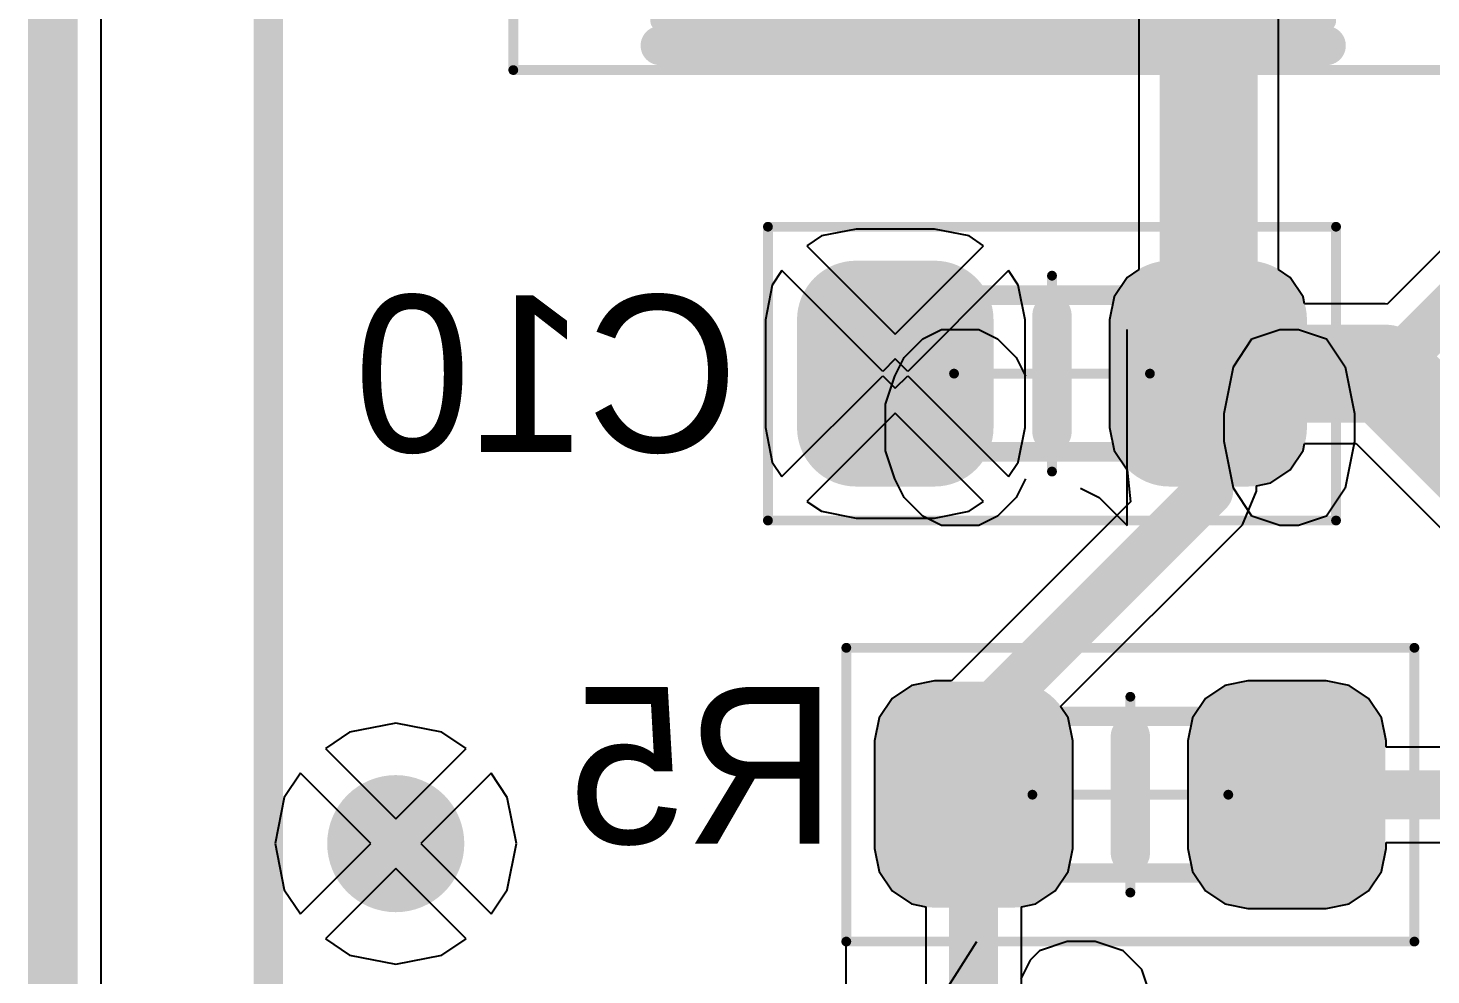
# Model space of a CAD drawing. Header units: millimetres. Extents: x 147.1 to 177.7, y 27.4 to 66.7.
# Drawn here: x 147.07 to 154.23, y 46.83 to 51.66 of the extents above; entities that cross this region are included whole.
import ezdxf

# ---------------------------------------------------------------- set-up
doc = ezdxf.new("R2010")
doc.units = ezdxf.units.MM
for name, color, linetype in [('BottomLayer', 5, 'Continuous'), ('BottomOverlay', 54, 'Continuous'), ('BottomPaste', 16, 'Continuous'), ('BottomSolder', 6, 'Continuous'), ('KeepOutLayer', 6, 'Continuous'), ('Mechanical1', 6, 'Continuous'), ('Mechanical15', 56, 'Continuous'), ('Mechanical6', 56, 'Continuous'), ('MultiLayer', 9, 'Continuous'), ('TopLayer', 1, 'Continuous'), ('TopOverlay', 2, 'Continuous'), ('ViaHoleLayer', 16, 'Continuous')]:
    doc.layers.add(name, color=color, linetype=linetype)

# ---------------------------------------------------------------- blocks, each defined once
blk = doc.blocks.new('A______104H_TDA0_R01_2')
at = {"layer": 'TopOverlay', "const_width": 0.15}
blk.add_lwpolyline([(0, 19.05), (0, 28.4)], dxfattribs=at)
blk = doc.blocks.new('RESC1608X45_0603__B_20')
at = {"layer": 'BottomLayer', "const_width": 0.2}
for points in [[(-1.1, 0.275, 1), (-0.9, 0.275, 1)], [(-0.7, 0.275, 1), (-0.5, 0.275, 1)], [(0.5, 0.275, 1), (0.7, 0.275, 1)], [(0.9, 0.275, 1), (1.1, 0.275, 1)], [(-1.1, -0.275, 1), (-0.9, -0.275, 1)], [(-0.7, -0.275, 1), (-0.5, -0.275, 1)], [(0.5, -0.275, 1), (0.7, -0.275, 1)], [(0.9, -0.275, 1), (1.1, -0.275, 1)]]:
    blk.add_lwpolyline(points, format="xyb", close=True, dxfattribs=at)
at = {"layer": 'BottomLayer'}
for points in [[(-1, 0.475), (-1, -0.475), (-0.6, 0.475), (-0.6, -0.475)], [(0.6, 0.475), (0.6, -0.475), (1, 0.475), (1, -0.475)], [(-1.2, 0.275), (-1.2, -0.275), (-0.4, 0.275), (-0.4, -0.275)], [(0.4, 0.275), (0.4, -0.275), (1.2, 0.275), (1.2, -0.275)]]:
    blk.add_solid(points, dxfattribs=at)
at = {"layer": 'BottomOverlay', "const_width": 0.2}
blk.add_lwpolyline([(0, 0.3), (0, -0.3)], dxfattribs=at)
at = {"layer": 'BottomOverlay', "const_width": 0.1}
for points in [[(-0.05, 0.3, 1), (0.05, 0.3, 1)], [(-0.05, -0.3, 1), (0.05, -0.3, 1)]]:
    blk.add_lwpolyline(points, format="xyb", close=True, dxfattribs=at)
at = {"layer": 'BottomPaste', "const_width": 0.175}
for points in [[(-1.0875, 0.275, 1), (-0.9125, 0.275, 1)], [(-0.6875, 0.275, 1), (-0.5125, 0.275, 1)], [(0.5125, 0.275, 1), (0.6875, 0.275, 1)], [(0.9125, 0.275, 1), (1.0875, 0.275, 1)], [(-1.0875, -0.275, 1), (-0.9125, -0.275, 1)], [(-0.6875, -0.275, 1), (-0.5125, -0.275, 1)], [(0.5125, -0.275, 1), (0.6875, -0.275, 1)], [(0.9125, -0.275, 1), (1.0875, -0.275, 1)]]:
    blk.add_lwpolyline(points, format="xyb", close=True, dxfattribs=at)
at = {"layer": 'BottomPaste'}
for points in [[(-1, 0.45), (-1, -0.45), (-0.6, 0.45), (-0.6, -0.45)], [(0.6, 0.45), (0.6, -0.45), (1, 0.45), (1, -0.45)], [(-1.175, 0.275), (-1.175, -0.275), (-0.425, 0.275), (-0.425, -0.275)], [(0.425, 0.275), (0.425, -0.275), (1.175, 0.275), (1.175, -0.275)]]:
    blk.add_solid(points, dxfattribs=at)
at = {"layer": 'BottomSolder', "const_width": 0.3016}
for points in [[(-1.1508, 0.275, 1), (-0.8492, 0.275, 1)], [(-0.7508, 0.275, 1), (-0.4492, 0.275, 1)], [(0.4492, 0.275, 1), (0.7508, 0.275, 1)], [(0.8492, 0.275, 1), (1.1508, 0.275, 1)], [(-1.1508, -0.275, 1), (-0.8492, -0.275, 1)], [(-0.7508, -0.275, 1), (-0.4492, -0.275, 1)], [(0.4492, -0.275, 1), (0.7508, -0.275, 1)], [(0.8492, -0.275, 1), (1.1508, -0.275, 1)]]:
    blk.add_lwpolyline(points, format="xyb", close=True, dxfattribs=at)
at = {"layer": 'BottomSolder'}
for points in [[(-1, 0.5766), (-1, -0.5766), (-0.6, 0.5766), (-0.6, -0.5766)], [(0.6, 0.5766), (0.6, -0.5766), (1, 0.5766), (1, -0.5766)], [(-1.3016, 0.275), (-1.3016, -0.275), (-0.2984, 0.275), (-0.2984, -0.275)], [(0.2984, 0.275), (0.2984, -0.275), (1.3016, 0.275), (1.3016, -0.275)]]:
    blk.add_solid(points, dxfattribs=at)
at = {"layer": 'Mechanical1', "const_width": 0.1}
for points in [[(0.8, 0.4), (-0.8, 0.4)], [(0.8, 0.4), (-0.8, 0.4)], [(-0.8, 0.4), (-0.8, -0.4)], [(-0.8, 0.4), (-0.8, -0.4)], [(0.8, 0.4), (0.8, -0.4)], [(0.8, 0.4), (0.8, -0.4)], [(0.8, -0.4), (-0.8, -0.4)], [(0.8, -0.4), (-0.8, -0.4)]]:
    blk.add_lwpolyline(points, dxfattribs=at)
at = {"layer": 'Mechanical1', "const_width": 0.05}
for points in [[(-0.825, 0.4, 1), (-0.775, 0.4, 1)], [(-0.825, 0.4, 1), (-0.775, 0.4, 1)], [(-0.825, 0.4, 1), (-0.775, 0.4, 1)], [(-0.825, 0.4, 1), (-0.775, 0.4, 1)], [(0.775, 0.4, 1), (0.825, 0.4, 1)], [(0.775, 0.4, 1), (0.825, 0.4, 1)], [(0.775, 0.4, 1), (0.825, 0.4, 1)], [(0.775, 0.4, 1), (0.825, 0.4, 1)], [(-0.825, -0.4, 1), (-0.775, -0.4, 1)], [(-0.825, -0.4, 1), (-0.775, -0.4, 1)], [(-0.825, -0.4, 1), (-0.775, -0.4, 1)], [(-0.825, -0.4, 1), (-0.775, -0.4, 1)], [(0.775, -0.4, 1), (0.825, -0.4, 1)], [(0.775, -0.4, 1), (0.825, -0.4, 1)], [(0.775, -0.4, 1), (0.825, -0.4, 1)], [(0.775, -0.4, 1), (0.825, -0.4, 1)]]:
    blk.add_lwpolyline(points, format="xyb", close=True, dxfattribs=at)
at = {"layer": 'Mechanical15', "const_width": 0.05}
for points in [[(1.45, 0.75), (-1.45, 0.75)], [(-1.45, 0.75), (-1.45, -0.75)], [(1.45, 0.75), (1.45, -0.75)], [(0, 0.5), (0, -0.5)], [(0.5, 0), (-0.5, 0)], [(1.45, -0.75), (-1.45, -0.75)]]:
    blk.add_lwpolyline(points, dxfattribs=at)
at = {"layer": 'Mechanical15', "const_width": 0.025}
for points in [[(-1.4625, 0.75, 1), (-1.4375, 0.75, 1)], [(-1.4625, 0.75, 1), (-1.4375, 0.75, 1)], [(1.4375, 0.75, 1), (1.4625, 0.75, 1)], [(1.4375, 0.75, 1), (1.4625, 0.75, 1)], [(-0.0125, 0.5, 1), (0.0125, 0.5, 1)], [(-0.5125, 0, 1), (-0.4875, 0, 1)], [(0.4875, 0, 1), (0.5125, 0, 1)], [(-0.0125, -0.5, 1), (0.0125, -0.5, 1)], [(-1.4625, -0.75, 1), (-1.4375, -0.75, 1)], [(-1.4625, -0.75, 1), (-1.4375, -0.75, 1)], [(1.4375, -0.75, 1), (1.4625, -0.75, 1)], [(1.4375, -0.75, 1), (1.4625, -0.75, 1)]]:
    blk.add_lwpolyline(points, format="xyb", close=True, dxfattribs=at)
at = {"layer": 'Mechanical6'}
for p, q in [((-0.0116, 1.7498), (0.4645, 1.7498)), ((0.4645, 1.7498), (0.5121, 1.3213)), ((1.0215, 1.7498), (0.8787, 1.7022)), ((1.45, 1.7498), (1.0215, 1.7498)), ((1.45, 1.7498), (1.45, 0.75)), ((0.8311, 1.6546), (0.7835, 1.5594)), ((0.8787, 1.7022), (0.8311, 1.6546)), ((0.7835, 1.5594), (0.7835, 1.4641)), ((0.7835, 1.4641), (0.8311, 1.3689)), ((0.036, 1.3689), (-0.0592, 1.2737)), ((0.1788, 1.4165), (0.036, 1.3689)), ((0.3217, 1.4165), (0.1788, 1.4165)), ((0.4645, 1.3689), (0.3217, 1.4165)), ((0.5121, 1.3213), (0.4645, 1.3689)), ((0.8311, 1.3689), (0.8787, 1.3213)), ((0.8787, 1.3213), (1.0215, 1.2737)), ((-0.0592, 1.2737), (-0.1068, 1.1309)), ((1.1167, 1.2737), (0.7835, 0.75)), ((1.0215, 1.2737), (1.45, 1.2737)), ((-0.1068, 1.1309), (-0.1068, 1.0357)), ((-0.1068, 1.0357), (-0.0592, 0.8928)), ((0.5121, 0.8452), (0.5597, 0.9404)), ((-0.0592, 0.8928), (0.036, 0.7976)), ((0.036, 0.7976), (0.1788, 0.75)), ((0.3217, 0.75), (0.4645, 0.7976)), ((0.4645, 0.7976), (0.5121, 0.8452)), ((0.1788, 0.75), (0.3217, 0.75))]:
    blk.add_line(p, q, dxfattribs=at)
blk = doc.blocks.new('CAPC1608X50_0603__B_27')
at = {"layer": 'BottomLayer', "const_width": 0.2}
for points in [[(-1.1, 0.275, 1), (-0.9, 0.275, 1)], [(-0.7, 0.275, 1), (-0.5, 0.275, 1)], [(0.5, 0.275, 1), (0.7, 0.275, 1)], [(0.9, 0.275, 1), (1.1, 0.275, 1)], [(-1.1, -0.275, 1), (-0.9, -0.275, 1)], [(-0.7, -0.275, 1), (-0.5, -0.275, 1)], [(0.5, -0.275, 1), (0.7, -0.275, 1)], [(0.9, -0.275, 1), (1.1, -0.275, 1)]]:
    blk.add_lwpolyline(points, format="xyb", close=True, dxfattribs=at)
at = {"layer": 'BottomLayer'}
for points in [[(-1, 0.475), (-1, -0.475), (-0.6, 0.475), (-0.6, -0.475)], [(0.6, 0.475), (0.6, -0.475), (1, 0.475), (1, -0.475)], [(-1.2, 0.275), (-1.2, -0.275), (-0.4, 0.275), (-0.4, -0.275)], [(0.4, 0.275), (0.4, -0.275), (1.2, 0.275), (1.2, -0.275)]]:
    blk.add_solid(points, dxfattribs=at)
at = {"layer": 'BottomOverlay', "const_width": 0.2}
blk.add_lwpolyline([(0, -0.3), (0, 0.3)], dxfattribs=at)
at = {"layer": 'BottomOverlay', "const_width": 0.1}
for points in [[(-0.05, 0.3, 1), (0.05, 0.3, 1)], [(-0.05, -0.3, 1), (0.05, -0.3, 1)]]:
    blk.add_lwpolyline(points, format="xyb", close=True, dxfattribs=at)
at = {"layer": 'BottomPaste', "const_width": 0.175}
for points in [[(-1.0875, 0.275, 1), (-0.9125, 0.275, 1)], [(-0.6875, 0.275, 1), (-0.5125, 0.275, 1)], [(0.5125, 0.275, 1), (0.6875, 0.275, 1)], [(0.9125, 0.275, 1), (1.0875, 0.275, 1)], [(-1.0875, -0.275, 1), (-0.9125, -0.275, 1)], [(-0.6875, -0.275, 1), (-0.5125, -0.275, 1)], [(0.5125, -0.275, 1), (0.6875, -0.275, 1)], [(0.9125, -0.275, 1), (1.0875, -0.275, 1)]]:
    blk.add_lwpolyline(points, format="xyb", close=True, dxfattribs=at)
at = {"layer": 'BottomPaste'}
for points in [[(-1, 0.45), (-1, -0.45), (-0.6, 0.45), (-0.6, -0.45)], [(0.6, 0.45), (0.6, -0.45), (1, 0.45), (1, -0.45)], [(-1.175, 0.275), (-1.175, -0.275), (-0.425, 0.275), (-0.425, -0.275)], [(0.425, 0.275), (0.425, -0.275), (1.175, 0.275), (1.175, -0.275)]]:
    blk.add_solid(points, dxfattribs=at)
at = {"layer": 'BottomSolder', "const_width": 0.3016}
for points in [[(-1.1508, 0.275, 1), (-0.8492, 0.275, 1)], [(-0.7508, 0.275, 1), (-0.4492, 0.275, 1)], [(0.4492, 0.275, 1), (0.7508, 0.275, 1)], [(0.8492, 0.275, 1), (1.1508, 0.275, 1)], [(-1.1508, -0.275, 1), (-0.8492, -0.275, 1)], [(-0.7508, -0.275, 1), (-0.4492, -0.275, 1)], [(0.4492, -0.275, 1), (0.7508, -0.275, 1)], [(0.8492, -0.275, 1), (1.1508, -0.275, 1)]]:
    blk.add_lwpolyline(points, format="xyb", close=True, dxfattribs=at)
at = {"layer": 'BottomSolder'}
for points in [[(-1, 0.5766), (-1, -0.5766), (-0.6, 0.5766), (-0.6, -0.5766)], [(0.6, 0.5766), (0.6, -0.5766), (1, 0.5766), (1, -0.5766)], [(-1.3016, 0.275), (-1.3016, -0.275), (-0.2984, 0.275), (-0.2984, -0.275)], [(0.2984, 0.275), (0.2984, -0.275), (1.3016, 0.275), (1.3016, -0.275)]]:
    blk.add_solid(points, dxfattribs=at)
at = {"layer": 'Mechanical1', "const_width": 0.1}
for points in [[(-0.8, 0.4), (0.8, 0.4)], [(-0.8, 0.4), (0.8, 0.4)], [(-0.8, -0.4), (-0.8, 0.4)], [(-0.8, -0.4), (-0.8, 0.4)], [(0.8, -0.4), (0.8, 0.4)], [(0.8, -0.4), (0.8, 0.4)], [(-0.8, -0.4), (0.8, -0.4)], [(-0.8, -0.4), (0.8, -0.4)]]:
    blk.add_lwpolyline(points, dxfattribs=at)
at = {"layer": 'Mechanical1', "const_width": 0.05}
for points in [[(-0.825, 0.4, 1), (-0.775, 0.4, 1)], [(-0.825, 0.4, 1), (-0.775, 0.4, 1)], [(-0.825, 0.4, 1), (-0.775, 0.4, 1)], [(-0.825, 0.4, 1), (-0.775, 0.4, 1)], [(0.775, 0.4, 1), (0.825, 0.4, 1)], [(0.775, 0.4, 1), (0.825, 0.4, 1)], [(0.775, 0.4, 1), (0.825, 0.4, 1)], [(0.775, 0.4, 1), (0.825, 0.4, 1)], [(-0.825, -0.4, 1), (-0.775, -0.4, 1)], [(-0.825, -0.4, 1), (-0.775, -0.4, 1)], [(-0.825, -0.4, 1), (-0.775, -0.4, 1)], [(-0.825, -0.4, 1), (-0.775, -0.4, 1)], [(0.775, -0.4, 1), (0.825, -0.4, 1)], [(0.775, -0.4, 1), (0.825, -0.4, 1)], [(0.775, -0.4, 1), (0.825, -0.4, 1)], [(0.775, -0.4, 1), (0.825, -0.4, 1)]]:
    blk.add_lwpolyline(points, format="xyb", close=True, dxfattribs=at)
at = {"layer": 'Mechanical15', "const_width": 0.05}
for points in [[(-1.45, 0.75), (1.45, 0.75)], [(-1.45, -0.75), (-1.45, 0.75)], [(1.45, -0.75), (1.45, 0.75)], [(0, -0.5), (0, 0.5)], [(-0.5, 0), (0.5, 0)], [(-1.45, -0.75), (1.45, -0.75)]]:
    blk.add_lwpolyline(points, dxfattribs=at)
at = {"layer": 'Mechanical15', "const_width": 0.025}
for points in [[(-1.4625, 0.75, 1), (-1.4375, 0.75, 1)], [(-1.4625, 0.75, 1), (-1.4375, 0.75, 1)], [(1.4375, 0.75, 1), (1.4625, 0.75, 1)], [(1.4375, 0.75, 1), (1.4625, 0.75, 1)], [(-0.0125, 0.5, 1), (0.0125, 0.5, 1)], [(-0.5125, 0, 1), (-0.4875, 0, 1)], [(0.4875, 0, 1), (0.5125, 0, 1)], [(-0.0125, -0.5, 1), (0.0125, -0.5, 1)], [(-1.4625, -0.75, 1), (-1.4375, -0.75, 1)], [(-1.4625, -0.75, 1), (-1.4375, -0.75, 1)], [(1.4375, -0.75, 1), (1.4625, -0.75, 1)], [(1.4375, -0.75, 1), (1.4625, -0.75, 1)]]:
    blk.add_lwpolyline(points, format="xyb", close=True, dxfattribs=at)
at = {"layer": 'Mechanical6'}
for p, q in [((-0.6596, 0.1774), (-0.5643, 0.225)), ((-0.5643, 0.225), (-0.3739, 0.225)), ((-0.3739, 0.225), (-0.2787, 0.1774)), ((0.3831, -0.7748), (0.3831, 0.225)), ((1.021, 0.1774), (1.1639, 0.225)), ((1.1639, 0.225), (1.2591, 0.225)), ((1.2591, 0.225), (1.4019, 0.1774)), ((-0.7548, 0.0822), (-0.6596, 0.1774)), ((-0.2787, 0.1774), (-0.1835, 0.0822)), ((0.9258, 0.0346), (1.021, 0.1774)), ((1.4019, 0.1774), (1.4971, 0.0346)), ((-0.8024, -0.013), (-0.7548, 0.0822)), ((-0.1835, 0.0822), (-0.1359, -0.013)), ((0.8782, -0.2035), (0.9258, 0.0346)), ((1.4971, 0.0346), (1.5447, -0.2035)), ((-0.85, -0.1559), (-0.8024, -0.013)), ((-0.85, -0.3939), (-0.85, -0.1559)), ((0.8782, -0.3463), (0.8782, -0.2035)), ((1.5447, -0.2035), (1.5447, -0.3463)), ((0.9258, -0.5843), (0.8782, -0.3463)), ((1.5447, -0.3463), (1.4971, -0.5843)), ((-0.8024, -0.5367), (-0.85, -0.3939)), ((-0.7548, -0.632), (-0.8024, -0.5367)), ((-0.1359, -0.5367), (-0.1835, -0.632)), ((-0.6596, -0.7272), (-0.7548, -0.632)), ((-0.1835, -0.632), (-0.2787, -0.7272)), ((0.145, -0.5843), (0.2402, -0.632)), ((0.2402, -0.632), (0.3831, -0.7748)), ((1.021, -0.7272), (0.9258, -0.5843)), ((1.4971, -0.5843), (1.4019, -0.7272)), ((-0.5643, -0.7748), (-0.6596, -0.7272)), ((-0.3739, -0.7748), (-0.5643, -0.7748)), ((-0.2787, -0.7272), (-0.3739, -0.7748)), ((1.1639, -0.7748), (1.021, -0.7272)), ((1.2591, -0.7748), (1.1639, -0.7748)), ((1.4019, -0.7272), (1.2591, -0.7748))]:
    blk.add_line(p, q, dxfattribs=at)
blk = doc.blocks.new('CAPMP3216X180N__TANTAL_A__B_35')
at = {"layer": 'BottomLayer'}
for points in [[(-2.2, -0.625), (-0.4, -0.625), (-2.2, 0.625), (-0.4, 0.625)], [(0.4, -0.625), (2.2, -0.625), (0.4, 0.625), (2.2, 0.625)]]:
    blk.add_solid(points, dxfattribs=at)
at = {"layer": 'BottomOverlay'}
for p, q in [((2.4465, -0.443), (2.4465, -1.3)), ((2.875, -0.8715), (2.018, -0.8715))]:
    blk.add_line(p, q, dxfattribs=at)
at = {"layer": 'BottomOverlay', "const_width": 0.2}
for points in [[(1.7, 1.025), (-1.7, 1.025)], [(1.7, -1.025), (-1.7, -1.025)]]:
    blk.add_lwpolyline(points, dxfattribs=at)
at = {"layer": 'BottomOverlay'}
for points, const_width in [([(-1.75, 1.025, 1), (-1.65, 1.025, 1)], 0.1), ([(1.65, 1.025, 1), (1.75, 1.025, 1)], 0.1), ([(-1.75, -1.025, 1), (-1.65, -1.025, 1)], 0.1), ([(1.65, -1.025, 1), (1.75, -1.025, 1)], 0.1), ([(-2.225, -1.2, 1), (-2.475, -1.2, 1)], 0.25), ([(-2.5375, -1.2, 1), (-2.4125, -1.2, 1)], 0.125), ([(-2.2875, -1.2, 1), (-2.1625, -1.2, 1)], 0.125)]:
    blk.add_lwpolyline(points, format="xyb", close=True, dxfattribs=dict(at, const_width=const_width))
at = {"layer": 'BottomPaste'}
for points in [[(-2.175, -0.6), (-0.425, -0.6), (-2.175, 0.6), (-0.425, 0.6)], [(0.425, -0.6), (2.175, -0.6), (0.425, 0.6), (2.175, 0.6)]]:
    blk.add_solid(points, dxfattribs=at)
at = {"layer": 'BottomSolder'}
for points in [[(-2.3016, -0.7266), (-0.2984, -0.7266), (-2.3016, 0.7266), (-0.2984, 0.7266)], [(0.2984, -0.7266), (2.3016, -0.7266), (0.2984, 0.7266), (2.3016, 0.7266)]]:
    blk.add_solid(points, dxfattribs=at)
at = {"layer": 'Mechanical1'}
for p, q in [((2.4465, -0.443), (2.4465, -1.3)), ((2.875, -0.8715), (2.018, -0.8715))]:
    blk.add_line(p, q, dxfattribs=at)
at = {"layer": 'Mechanical1', "const_width": 0.1}
for points in [[(-1.7, 0.9), (-1.7, -0.9)], [(1.7, 0.9), (-1.7, 0.9)], [(-1.6, 0.9), (-1.6, -0.9)], [(-1.5, 0.9), (-1.5, -0.9)], [(-1.4, 0.9), (-1.4, -0.9)], [(-1.3, 0.9), (-1.3, -0.9)], [(-1.2, 0.9), (-1.2, -0.9)], [(-1.1, 0.9), (-1.1, -0.9)], [(-1, 0.9), (-1, -0.9)], [(-0.9, 0.9), (-0.9, -0.9)], [(1.7, 0.9), (1.7, -0.9)], [(1.7, -0.9), (-1.7, -0.9)]]:
    blk.add_lwpolyline(points, dxfattribs=at)
at = {"layer": 'Mechanical1', "const_width": 0.05}
for points in [[(-1.725, 0.9, 1), (-1.675, 0.9, 1)], [(-1.725, 0.9, 1), (-1.675, 0.9, 1)], [(-1.625, 0.9, 1), (-1.575, 0.9, 1)], [(-1.525, 0.9, 1), (-1.475, 0.9, 1)], [(-1.425, 0.9, 1), (-1.375, 0.9, 1)], [(-1.325, 0.9, 1), (-1.275, 0.9, 1)], [(-1.225, 0.9, 1), (-1.175, 0.9, 1)], [(-1.125, 0.9, 1), (-1.075, 0.9, 1)], [(-1.025, 0.9, 1), (-0.975, 0.9, 1)], [(-0.925, 0.9, 1), (-0.875, 0.9, 1)], [(1.675, 0.9, 1), (1.725, 0.9, 1)], [(1.675, 0.9, 1), (1.725, 0.9, 1)], [(-1.725, -0.9, 1), (-1.675, -0.9, 1)], [(-1.725, -0.9, 1), (-1.675, -0.9, 1)], [(-1.625, -0.9, 1), (-1.575, -0.9, 1)], [(-1.525, -0.9, 1), (-1.475, -0.9, 1)], [(-1.425, -0.9, 1), (-1.375, -0.9, 1)], [(-1.325, -0.9, 1), (-1.275, -0.9, 1)], [(-1.225, -0.9, 1), (-1.175, -0.9, 1)], [(-1.125, -0.9, 1), (-1.075, -0.9, 1)], [(-1.025, -0.9, 1), (-0.975, -0.9, 1)], [(-0.925, -0.9, 1), (-0.875, -0.9, 1)], [(1.675, -0.9, 1), (1.725, -0.9, 1)], [(1.675, -0.9, 1), (1.725, -0.9, 1)]]:
    blk.add_lwpolyline(points, format="xyb", close=True, dxfattribs=at)
at = {"layer": 'Mechanical15', "const_width": 0.05}
for points in [[(-2.45, 1.15), (-2.45, -1.15)], [(2.45, 1.15), (-2.45, 1.15)], [(2.45, 1.15), (2.45, -1.15)], [(0, 0.5), (0, 0.25)], [(0, 0.25), (0, -0.25)], [(0.5, 0), (-0.5, 0)], [(0, -0.25), (0, -0.5)], [(2.45, -1.15), (-2.45, -1.15)]]:
    blk.add_lwpolyline(points, dxfattribs=at)
at = {"layer": 'Mechanical15', "const_width": 0.025}
for points in [[(-2.4625, 1.15, 1), (-2.4375, 1.15, 1)], [(-2.4625, 1.15, 1), (-2.4375, 1.15, 1)], [(2.4375, 1.15, 1), (2.4625, 1.15, 1)], [(2.4375, 1.15, 1), (2.4625, 1.15, 1)], [(-0.0125, 0.5, 1), (0.0125, 0.5, 1)], [(-0.0125, 0.25, 1), (0.0125, 0.25, 1)], [(-0.0125, 0.25, 1), (0.0125, 0.25, 1)], [(-0.5125, 0, 1), (-0.4875, 0, 1)], [(0.4875, 0, 1), (0.5125, 0, 1)], [(-0.0125, -0.25, 1), (0.0125, -0.25, 1)], [(-0.0125, -0.25, 1), (0.0125, -0.25, 1)], [(-0.0125, -0.5, 1), (0.0125, -0.5, 1)], [(-2.4625, -1.15, 1), (-2.4375, -1.15, 1)], [(-2.4625, -1.15, 1), (-2.4375, -1.15, 1)], [(2.4375, -1.15, 1), (2.4625, -1.15, 1)], [(2.4375, -1.15, 1), (2.4625, -1.15, 1)]]:
    blk.add_lwpolyline(points, format="xyb", close=True, dxfattribs=at)
at = {"layer": 'Mechanical6'}
for p, q in [((-0.2902, 0.682), (-0.4331, 0.8248)), ((-0.4331, 0.8248), (-0.4331, -0.175)), ((0.2287, 0.7772), (0.3239, 0.8248)), ((0.3239, 0.8248), (0.5143, 0.8248)), ((0.5143, 0.8248), (0.6096, 0.7772)), ((0.1335, 0.682), (0.2287, 0.7772)), ((0.6096, 0.7772), (0.7048, 0.682)), ((-0.195, 0.6343), (-0.2902, 0.682)), ((0.0859, 0.5867), (0.1335, 0.682)), ((0.7048, 0.682), (0.7524, 0.5867)), ((0.7524, 0.5867), (0.8, 0.4439)), ((0.8, 0.4439), (0.8, 0.2059)), ((0.8, 0.2059), (0.7524, 0.063)), ((0.1335, -0.0322), (0.0859, 0.063)), ((0.7524, 0.063), (0.7048, -0.0322)), ((0.2287, -0.1274), (0.1335, -0.0322)), ((0.7048, -0.0322), (0.6096, -0.1274)), ((0.3239, -0.175), (0.2287, -0.1274)), ((0.6096, -0.1274), (0.5143, -0.175)), ((0.5143, -0.175), (0.3239, -0.175))]:
    blk.add_line(p, q, dxfattribs=at)

msp = doc.modelspace()

# ---------------------------------------------------------------- linework, layer by layer
at = {"layer": 'BottomLayer'}
for p, q in [((147.4457, 34.0576), (147.4457, 65.25)), ((152.7432, 51.875), (152.7432, 50.431)), ((153.4569, 50.431), (153.4569, 51.875)), ((155.3252, 51.5696), (154.0104, 50.2548)), ((151.3, 50.6379), (151.1229, 50.6027)), ((151.7, 50.6379), (151.3, 50.6379)), ((151.8772, 50.6027), (151.7, 50.6379)), ((151.1229, 50.6027), (151.049, 50.5533)), ((151.951, 50.5533), (151.8772, 50.6027)), ((151.049, 50.5533), (151.5, 50.1023)), ((151.5, 50.1023), (151.951, 50.5533)), ((150.9217, 50.426), (150.8724, 50.3522)), ((151.4364, 49.9114), (150.9217, 50.426)), ((152.0783, 50.426), (151.5637, 49.9114)), ((152.1277, 50.3522), (152.0783, 50.426)), ((152.7432, 50.431), (152.6837, 50.3913)), ((153.5163, 50.3913), (153.4569, 50.431)), ((150.8724, 50.3522), (150.8371, 50.175)), ((152.1629, 50.175), (152.1277, 50.3522)), ((152.6837, 50.3913), (152.6174, 50.2921)), ((153.5826, 50.2921), (153.5163, 50.3913)), ((152.6174, 50.2921), (152.5941, 50.175)), ((153.5896, 50.2569), (153.5826, 50.2921)), ((154, 50.2569), (153.5896, 50.2569)), ((154.0104, 50.2548), (154, 50.2569)), ((150.8371, 50.175), (150.8371, 49.625)), ((152.1629, 49.625), (152.1629, 50.175)), ((152.5941, 50.175), (152.5941, 49.625)), ((151.5, 49.975), (151.4364, 49.9114)), ((151.5637, 49.9114), (151.5, 49.975)), ((150.9217, 49.374), (151.4364, 49.8887)), ((151.4364, 49.8887), (151.5, 49.825)), ((151.5, 49.825), (151.5637, 49.8887)), ((151.5637, 49.8887), (152.0783, 49.374)), ((151.5, 49.6977), (151.049, 49.2467)), ((151.951, 49.2467), (151.5, 49.6977)), ((150.8371, 49.625), (150.8724, 49.4479)), ((152.1277, 49.4479), (152.1629, 49.625)), ((152.5941, 49.625), (152.6174, 49.508)), ((152.6174, 49.508), (152.6837, 49.4087)), ((153.5163, 49.4087), (153.5826, 49.508)), ((153.5826, 49.508), (153.5896, 49.5432)), ((153.5896, 49.5432), (153.8522, 49.5432)), ((153.8522, 49.5432), (159.5477, 43.8477)), ((150.8724, 49.4479), (150.9217, 49.374)), ((152.0783, 49.374), (152.1277, 49.4479)), ((152.6837, 49.4087), (152.6843, 49.4083)), ((152.6843, 49.4083), (152.7004, 49.2448)), ((153.4171, 49.3424), (153.5163, 49.4087)), ((153.2722, 49.1278), (153.3436, 49.3)), ((153.3436, 49.3278), (153.4171, 49.3424)), ((153.3436, 49.3), (153.3436, 49.3278)), ((151.049, 49.2467), (151.1229, 49.1974)), ((152.7004, 49.2448), (151.7865, 48.3309)), ((151.8772, 49.1974), (151.951, 49.2467)), ((151.1229, 49.1974), (151.3, 49.1621)), ((151.3, 49.1621), (151.7, 49.1621)), ((151.7, 49.1621), (151.8772, 49.1974)), ((152.3441, 48.1997), (153.2722, 49.1278)), ((151.583, 48.3076), (151.4837, 48.2413)), ((151.7, 48.3309), (151.583, 48.3076)), ((151.7865, 48.3309), (151.7, 48.3309)), ((153.183, 48.3076), (153.0837, 48.2413)), ((153.3, 48.3309), (153.183, 48.3076)), ((153.7, 48.3309), (153.3, 48.3309)), ((153.8171, 48.3076), (153.7, 48.3309)), ((153.9163, 48.2413), (153.8171, 48.3076)), ((151.4837, 48.2413), (151.4174, 48.1421)), ((152.3826, 48.1421), (152.3441, 48.1997)), ((153.0837, 48.2413), (153.0174, 48.1421)), ((153.9826, 48.1421), (153.9163, 48.2413)), ((151.4174, 48.1421), (151.3941, 48.025)), ((152.4059, 48.025), (152.3826, 48.1421)), ((153.0174, 48.1421), (152.9941, 48.025)), ((154.0059, 48.025), (153.9826, 48.1421)), ((148.7143, 48.069), (148.5908, 47.9864)), ((148.95, 48.1158), (148.7143, 48.069)), ((149.1857, 48.069), (148.95, 48.1158)), ((149.3092, 47.9864), (149.1857, 48.069)), ((148.5908, 47.9864), (148.95, 47.6273)), ((148.95, 47.6273), (149.3092, 47.9864)), ((151.3941, 48.025), (151.3941, 47.475)), ((152.4059, 47.475), (152.4059, 48.025)), ((152.9941, 48.025), (152.9941, 47.475)), ((154.0059, 47.9935), (154.0059, 48.025)), ((154.2881, 47.9935), (154.0059, 47.9935)), ((148.4636, 47.8592), (148.381, 47.7357)), ((148.8227, 47.5), (148.4636, 47.8592)), ((149.4364, 47.8592), (149.0773, 47.5)), ((149.519, 47.7357), (149.4364, 47.8592)), ((148.381, 47.7357), (148.3342, 47.5)), ((149.5658, 47.5), (149.519, 47.7357)), ((148.3342, 47.5), (148.381, 47.2643)), ((148.4636, 47.1408), (148.8227, 47.5)), ((149.0773, 47.5), (149.4364, 47.1408)), ((149.519, 47.2643), (149.5658, 47.5)), ((154.0059, 47.475), (154.0059, 47.5065)), ((154.0059, 47.5065), (154.3549, 47.5065)), ((151.3941, 47.475), (151.4174, 47.358)), ((152.3826, 47.358), (152.4059, 47.475)), ((152.9941, 47.475), (153.0174, 47.358)), ((153.9826, 47.358), (154.0059, 47.475)), ((148.95, 47.3727), (148.5908, 47.0136)), ((149.3092, 47.0136), (148.95, 47.3727)), ((151.4174, 47.358), (151.4837, 47.2587)), ((152.3163, 47.2587), (152.3826, 47.358)), ((153.0174, 47.358), (153.0837, 47.2587)), ((153.9163, 47.2587), (153.9826, 47.358)), ((148.381, 47.2643), (148.4636, 47.1408)), ((149.4364, 47.1408), (149.519, 47.2643)), ((151.4837, 47.2587), (151.583, 47.1924)), ((152.2171, 47.1924), (152.3163, 47.2587)), ((153.0837, 47.2587), (153.183, 47.1924)), ((153.8171, 47.1924), (153.9163, 47.2587)), ((151.583, 47.1924), (151.6565, 47.1778)), ((151.6565, 47.1778), (151.6565, 46.5722)), ((152.1436, 47.1778), (152.2171, 47.1924)), ((152.1436, 46.5722), (152.1436, 47.1778)), ((153.183, 47.1924), (153.3, 47.1691)), ((153.3, 47.1691), (153.7, 47.1691)), ((153.7, 47.1691), (153.8171, 47.1924)), ((148.5908, 47.0136), (148.7143, 46.931)), ((149.1857, 46.931), (149.3092, 47.0136)), ((148.7143, 46.931), (148.95, 46.8842)), ((148.95, 46.8842), (149.1857, 46.931))]:
    msp.add_line(p, q, dxfattribs=at)
for points, const_width in [([(153.1, 49.9), (153.1, 52.4)], 0.5), ([(154, 49.9), (155.9, 51.8)], 0.25), ([(153.1, 49.9), (154, 49.9)], 0.5), ([(154, 49.9), (159.8, 44.1)], 0.5), ([(153.1, 49.3), (153.1, 49.9)], 0.25), ([(151.9, 48.1), (153.1, 49.3)], 0.25), ([(151.9, 47.75), (151.9, 48.1)], 0.25), ([(151.9, 46), (151.9, 47.75)], 0.25), ([(153.5, 47.75), (154.65, 47.75)], 0.25)]:
    msp.add_lwpolyline(points, dxfattribs=dict(at, const_width=const_width))
for points, const_width in [([(152.975, 49.9, 1), (153.225, 49.9, 1)], 0.25), ([(152.975, 49.9, 1), (153.225, 49.9, 1)], 0.25), ([(153.875, 49.9, 1), (154.125, 49.9, 1)], 0.25), ([(153.875, 49.9, 1), (154.125, 49.9, 1)], 0.25), ([(153.0375, 49.9, 1), (153.1625, 49.9, 1)], 0.125), ([(153.9375, 49.9, 1), (154.0625, 49.9, 1)], 0.125), ([(153.0375, 49.3, 1), (153.1625, 49.3, 1)], 0.125), ([(153.0375, 49.3, 1), (153.1625, 49.3, 1)], 0.125), ([(151.8375, 48.1, 1), (151.9625, 48.1, 1)], 0.125), ([(151.8375, 48.1, 1), (151.9625, 48.1, 1)], 0.125), ([(148.775, 47.5, 1), (149.125, 47.5, 1)], 0.35), ([(151.8375, 47.75, 1), (151.9625, 47.75, 1)], 0.125), ([(151.8375, 47.75, 1), (151.9625, 47.75, 1)], 0.125), ([(153.4375, 47.75, 1), (153.5625, 47.75, 1)], 0.125)]:
    msp.add_lwpolyline(points, format="xyb", close=True, dxfattribs=dict(at, const_width=const_width))
at = {"layer": 'KeepOutLayer', "const_width": 0.254}
msp.add_lwpolyline([(147.2, 28.5), (147.2, 65.25)], dxfattribs=at)
at = {"layer": 'MultiLayer', "const_width": 0.35}
msp.add_lwpolyline([(148.775, 47.5, 1), (149.125, 47.5, 1)], format="xyb", close=True, dxfattribs=at)
at = {"layer": 'TopLayer'}
for p, q in [((147.4457, 36.5185), (147.4457, 65.25)), ((148.7143, 48.069), (148.5908, 47.9864)), ((148.95, 48.1158), (148.7143, 48.069)), ((149.1857, 48.069), (148.95, 48.1158)), ((149.3092, 47.9864), (149.1857, 48.069)), ((148.5908, 47.9864), (148.95, 47.6273)), ((148.95, 47.6273), (149.3092, 47.9864)), ((148.4636, 47.8592), (148.381, 47.7357)), ((148.8227, 47.5), (148.4636, 47.8592)), ((149.4364, 47.8592), (149.0773, 47.5)), ((149.519, 47.7357), (149.4364, 47.8592)), ((148.381, 47.7357), (148.3342, 47.5)), ((149.5658, 47.5), (149.519, 47.7357)), ((148.3342, 47.5), (148.381, 47.2643)), ((148.4636, 47.1408), (148.8227, 47.5)), ((149.0773, 47.5), (149.4364, 47.1408)), ((149.519, 47.2643), (149.5658, 47.5)), ((148.95, 47.3727), (148.5908, 47.0136)), ((149.3092, 47.0136), (148.95, 47.3727)), ((148.381, 47.2643), (148.4636, 47.1408)), ((149.4364, 47.1408), (149.519, 47.2643)), ((148.5908, 47.0136), (148.7143, 46.931)), ((149.1857, 46.931), (149.3092, 47.0136)), ((148.7143, 46.931), (148.95, 46.8842)), ((148.95, 46.8842), (149.1857, 46.931))]:
    msp.add_line(p, q, dxfattribs=at)
at = {"layer": 'TopLayer', "const_width": 0.35}
msp.add_lwpolyline([(148.775, 47.5, 1), (149.125, 47.5, 1)], format="xyb", close=True, dxfattribs=at)
at = {"layer": 'ViaHoleLayer', "const_width": 0.15}
msp.add_lwpolyline([(148.875, 47.5, 1), (149.025, 47.5, 1)], format="xyb", close=True, dxfattribs=at)

# ---------------------------------------------------------------- block references
msp.add_blockref('A______104H_TDA0_R01_2', (148.3, 27.6))
for name, p, rotation in [('CAPMP3216X180N__TANTAL_A__B_35', (152, 52.6), 180), ('CAPC1608X50_0603__B_27', (152.3, 49.9), 360), ('RESC1608X45_0603__B_20', (152.7, 47.75), 180)]:
    msp.add_blockref(name, p, dxfattribs=dict(rotation=rotation))

# ---------------------------------------------------------------- texts
at = {"layer": 'BottomOverlay', "text_generation_flag": 2}
for s, p in [('C10', (150.7, 49.5)), ('R5', (151.2, 47.5))]:
    msp.add_text(s, height=0.8, dxfattribs=at).set_placement(p)

doc.saveas('drawing.dxf')
